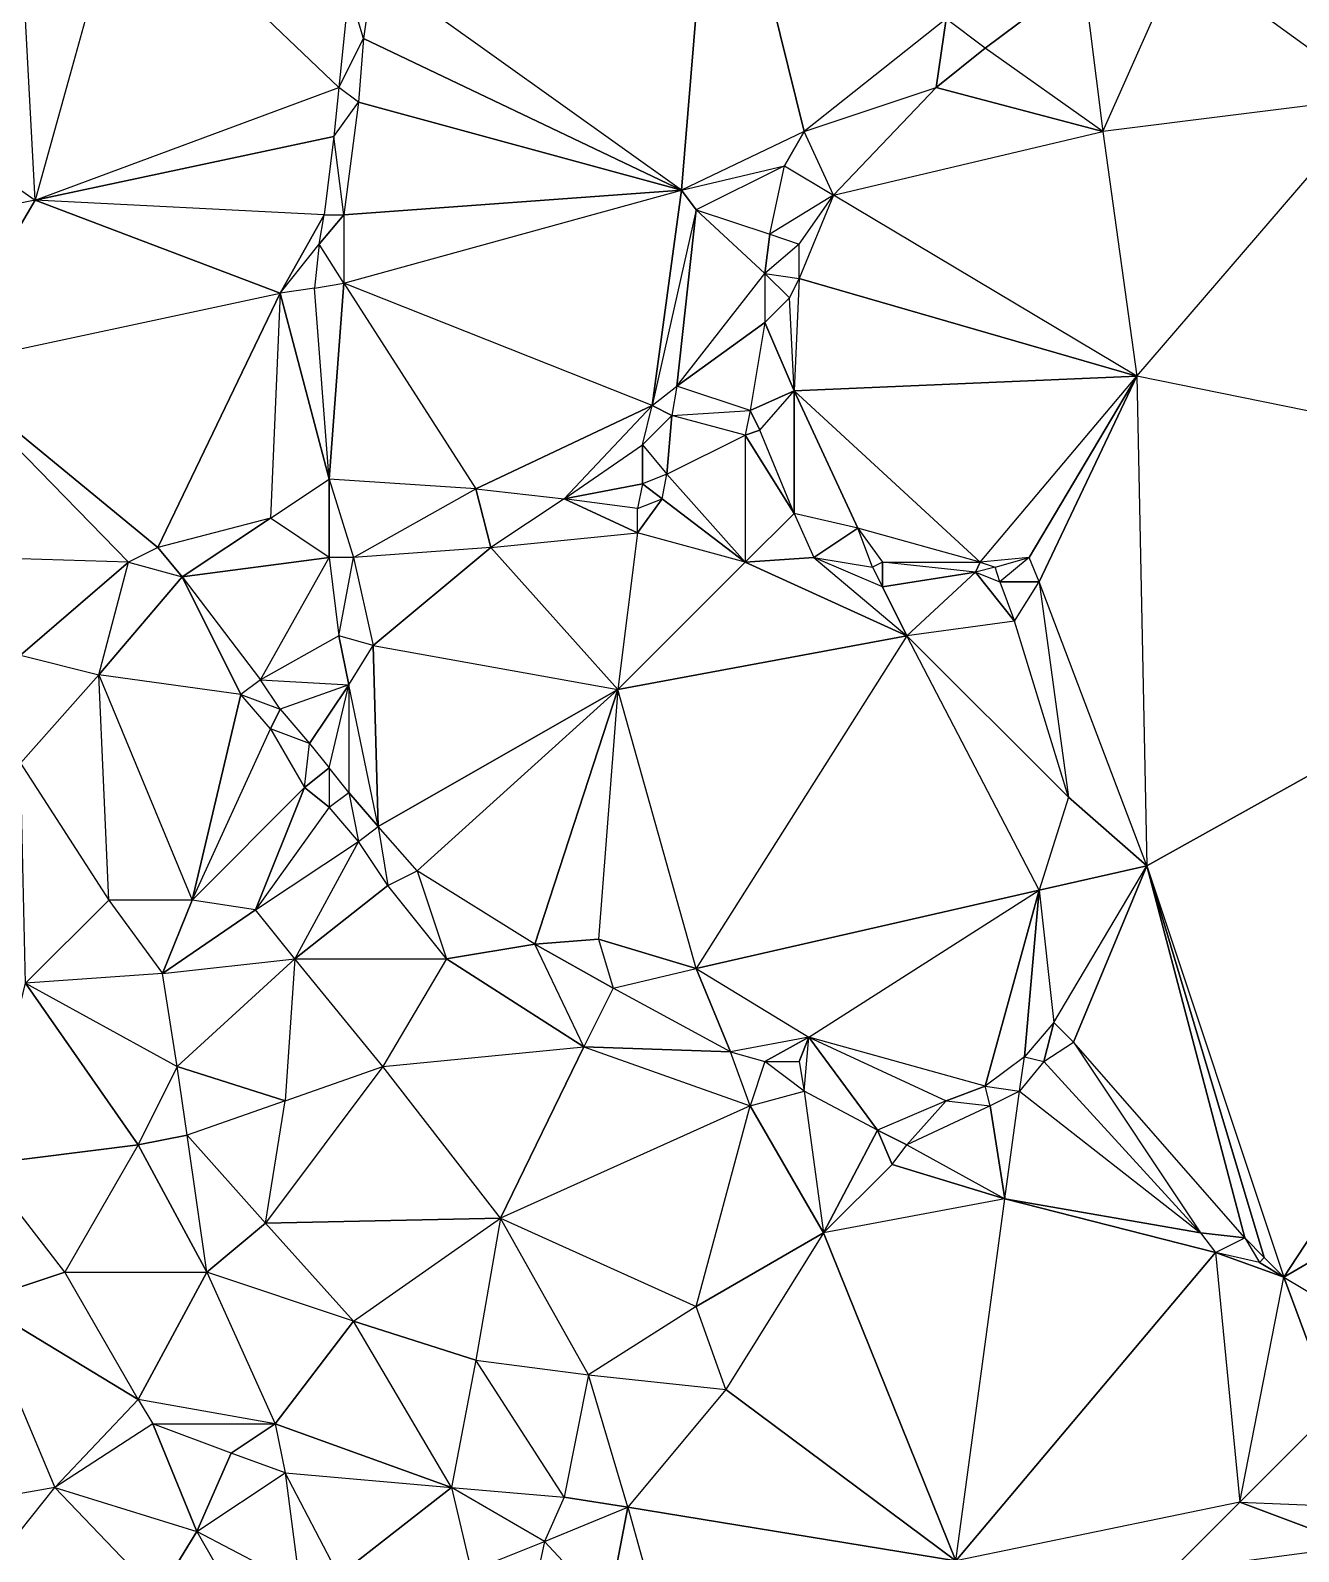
# Model space of a CAD drawing. Header units: millimetres. Extents: x 177476 to 180258, y 742892 to 746240.
# Drawn here: x 178086 to 178862, y 743599 to 744531 of the extents above; entities that cross this region are included whole.
import ezdxf

# ---------------------------------------------------------------- set-up
doc = ezdxf.new("R2010")
doc.units = ezdxf.units.MM
doc.layers.add('face', color=7, linetype='Continuous')

msp = doc.modelspace()

# ---------------------------------------------------------------- linework, layer by layer
at = {"layer": 'face'}
for points in [[(178505.5, 744688.5, 238.8), (178484.5, 744433.5, 240.24), (178295.5, 744568.5, 236.46), (178505.5, 744688.5, 238.8)], [(178505.5, 744688.5, 238.8), (178559.5, 744469.5, 240.21), (178484.5, 744433.5, 240.24), (178505.5, 744688.5, 238.8)], [(178505.5, 744688.5, 238.8), (178646.5, 744538.5, 238.23), (178559.5, 744469.5, 240.21), (178505.5, 744688.5, 238.8)], [(178079.5, 744595.5, 236.55), (178142.5, 744622.5, 231.42), (178088.5, 744427.5, 230.37), (178079.5, 744595.5, 236.55)], [(178274.5, 744496.5, 231.19), (178142.5, 744622.5, 231.42), (178088.5, 744427.5, 230.37), (178274.5, 744496.5, 231.19)], [(178280.5, 744556.5, 231.28), (178274.5, 744496.5, 231.19), (178142.5, 744622.5, 231.42), (178280.5, 744556.5, 231.28)], [(178079.5, 744595.5, 236.55), (178019.5, 744475.5, 233.36), (178088.5, 744427.5, 230.37), (178079.5, 744595.5, 236.55)], [(178790.5, 744577.5, 226.68), (178730.5, 744565.5, 228.86), (178742.5, 744469.5, 225.93), (178790.5, 744577.5, 226.68)], [(178790.5, 744577.5, 226.68), (178910.5, 744490.5, 229.34), (178742.5, 744469.5, 225.93), (178790.5, 744577.5, 226.68)], [(178877.5, 744574.5, 225.93), (178790.5, 744577.5, 226.68), (178910.5, 744490.5, 229.34), (178877.5, 744574.5, 225.93)], [(178295.5, 744568.5, 236.46), (178289.5, 744526.5, 235.75), (178280.5, 744556.5, 231.28), (178295.5, 744568.5, 236.46)], [(178484.5, 744433.5, 240.24), (178295.5, 744568.5, 236.46), (178289.5, 744526.5, 235.75), (178484.5, 744433.5, 240.24)], [(178646.5, 744538.5, 238.23), (178730.5, 744565.5, 228.86), (178670.5, 744520.5, 225.93), (178646.5, 744538.5, 238.23)], [(178730.5, 744565.5, 228.86), (178742.5, 744469.5, 225.93), (178670.5, 744520.5, 225.93), (178730.5, 744565.5, 228.86)], [(178289.5, 744526.5, 235.75), (178280.5, 744556.5, 231.28), (178274.5, 744496.5, 231.19), (178289.5, 744526.5, 235.75)], [(178646.5, 744538.5, 238.23), (178559.5, 744469.5, 240.21), (178640.5, 744496.5, 225.93), (178646.5, 744538.5, 238.23)], [(178646.5, 744538.5, 238.23), (178640.5, 744496.5, 225.93), (178670.5, 744520.5, 225.93), (178646.5, 744538.5, 238.23)], [(178289.5, 744526.5, 235.75), (178286.5, 744487.5, 235.76), (178274.5, 744496.5, 231.19), (178289.5, 744526.5, 235.75)], [(178484.5, 744433.5, 240.24), (178289.5, 744526.5, 235.75), (178286.5, 744487.5, 235.76), (178484.5, 744433.5, 240.24)], [(178742.5, 744469.5, 225.93), (178670.5, 744520.5, 225.93), (178640.5, 744496.5, 225.93), (178742.5, 744469.5, 225.93)], [(178274.5, 744496.5, 231.19), (178271.5, 744466.5, 231.29), (178088.5, 744427.5, 230.37), (178274.5, 744496.5, 231.19)], [(178286.5, 744487.5, 235.76), (178274.5, 744496.5, 231.19), (178271.5, 744466.5, 231.29), (178286.5, 744487.5, 235.76)], [(178559.5, 744469.5, 240.21), (178640.5, 744496.5, 225.93), (178577.5, 744430.5, 225.93), (178559.5, 744469.5, 240.21)], [(178640.5, 744496.5, 225.93), (178577.5, 744430.5, 225.93), (178742.5, 744469.5, 225.93), (178640.5, 744496.5, 225.93)], [(178910.5, 744490.5, 229.34), (178742.5, 744469.5, 225.93), (178763.5, 744319.5, 231.77), (178910.5, 744490.5, 229.34)], [(178910.5, 744490.5, 229.34), (179162.5, 744238.5, 232.11), (178763.5, 744319.5, 231.77), (178910.5, 744490.5, 229.34)], [(178286.5, 744487.5, 235.76), (178277.5, 744418.5, 235.8), (178271.5, 744466.5, 231.29), (178286.5, 744487.5, 235.76)], [(178484.5, 744433.5, 240.24), (178286.5, 744487.5, 235.76), (178277.5, 744418.5, 235.8), (178484.5, 744433.5, 240.24)], [(178019.5, 744475.5, 233.36), (178088.5, 744427.5, 230.37), (178013.5, 744412.5, 229.91), (178019.5, 744475.5, 233.36)], [(178271.5, 744466.5, 231.29), (178265.5, 744418.5, 231.05), (178088.5, 744427.5, 230.37), (178271.5, 744466.5, 231.29)], [(178277.5, 744418.5, 235.8), (178271.5, 744466.5, 231.29), (178265.5, 744418.5, 231.05), (178277.5, 744418.5, 235.8)], [(178559.5, 744469.5, 240.21), (178484.5, 744433.5, 240.24), (178547.5, 744448.5, 240.27), (178559.5, 744469.5, 240.21)], [(178559.5, 744469.5, 240.21), (178547.5, 744448.5, 240.27), (178577.5, 744430.5, 225.93), (178559.5, 744469.5, 240.21)], [(178742.5, 744469.5, 225.93), (178763.5, 744319.5, 231.77), (178577.5, 744430.5, 225.93), (178742.5, 744469.5, 225.93)], [(178484.5, 744433.5, 240.24), (178547.5, 744448.5, 240.27), (178493.5, 744421.5, 235.89), (178484.5, 744433.5, 240.24)], [(178547.5, 744448.5, 240.27), (178493.5, 744421.5, 235.89), (178538.5, 744406.5, 236.79), (178547.5, 744448.5, 240.27)], [(178547.5, 744448.5, 240.27), (178577.5, 744430.5, 225.93), (178538.5, 744406.5, 236.79), (178547.5, 744448.5, 240.27)], [(178088.5, 744427.5, 230.37), (178013.5, 744412.5, 229.91), (178028.5, 744325.5, 225.76), (178088.5, 744427.5, 230.37)], [(178088.5, 744427.5, 230.37), (178028.5, 744325.5, 225.76), (178238.5, 744370.5, 234.25), (178088.5, 744427.5, 230.37)], [(178265.5, 744418.5, 231.05), (178088.5, 744427.5, 230.37), (178238.5, 744370.5, 234.25), (178265.5, 744418.5, 231.05)], [(178484.5, 744433.5, 240.24), (178466.5, 744301.5, 240.37), (178277.5, 744376.5, 235.99), (178484.5, 744433.5, 240.24)], [(178484.5, 744433.5, 240.24), (178277.5, 744418.5, 235.8), (178277.5, 744376.5, 235.99), (178484.5, 744433.5, 240.24)], [(178484.5, 744433.5, 240.24), (178493.5, 744421.5, 235.89), (178466.5, 744301.5, 240.37), (178484.5, 744433.5, 240.24)], [(178577.5, 744430.5, 225.93), (178538.5, 744406.5, 236.79), (178556.5, 744400.5, 226.27), (178577.5, 744430.5, 225.93)], [(178763.5, 744319.5, 231.77), (178577.5, 744430.5, 225.93), (178556.5, 744379.5, 225.93), (178763.5, 744319.5, 231.77)], [(178577.5, 744430.5, 225.93), (178556.5, 744379.5, 225.93), (178556.5, 744400.5, 226.27), (178577.5, 744430.5, 225.93)], [(178262.5, 744400.5, 231.32), (178265.5, 744418.5, 231.05), (178238.5, 744370.5, 234.25), (178262.5, 744400.5, 231.32)], [(178277.5, 744418.5, 235.8), (178277.5, 744376.5, 235.99), (178262.5, 744400.5, 231.32), (178277.5, 744418.5, 235.8)], [(178277.5, 744418.5, 235.8), (178262.5, 744400.5, 231.32), (178265.5, 744418.5, 231.05), (178277.5, 744418.5, 235.8)], [(178493.5, 744421.5, 235.89), (178466.5, 744301.5, 240.37), (178481.5, 744313.5, 235.88), (178493.5, 744421.5, 235.89)], [(178493.5, 744421.5, 235.89), (178481.5, 744313.5, 235.88), (178535.5, 744382.5, 235.6), (178493.5, 744421.5, 235.89)], [(178493.5, 744421.5, 235.89), (178538.5, 744406.5, 236.79), (178535.5, 744382.5, 235.6), (178493.5, 744421.5, 235.89)], [(178538.5, 744406.5, 236.79), (178556.5, 744400.5, 226.27), (178535.5, 744382.5, 235.6), (178538.5, 744406.5, 236.79)], [(178262.5, 744400.5, 231.32), (178259.5, 744373.5, 231.96), (178238.5, 744370.5, 234.25), (178262.5, 744400.5, 231.32)], [(178277.5, 744376.5, 235.99), (178262.5, 744400.5, 231.32), (178259.5, 744373.5, 231.96), (178277.5, 744376.5, 235.99)], [(178556.5, 744379.5, 225.93), (178556.5, 744400.5, 226.27), (178535.5, 744382.5, 235.6), (178556.5, 744379.5, 225.93)], [(178481.5, 744313.5, 235.88), (178535.5, 744382.5, 235.6), (178535.5, 744352.5, 235.09), (178481.5, 744313.5, 235.88)], [(178556.5, 744379.5, 225.93), (178550.5, 744367.5, 225.93), (178535.5, 744382.5, 235.6), (178556.5, 744379.5, 225.93)], [(178550.5, 744367.5, 225.93), (178535.5, 744382.5, 235.6), (178535.5, 744352.5, 235.09), (178550.5, 744367.5, 225.93)], [(178556.5, 744379.5, 225.93), (178553.5, 744310.5, 226.97), (178550.5, 744367.5, 225.93), (178556.5, 744379.5, 225.93)], [(178763.5, 744319.5, 231.77), (178556.5, 744379.5, 225.93), (178553.5, 744310.5, 226.97), (178763.5, 744319.5, 231.77)], [(178028.5, 744325.5, 225.76), (178238.5, 744370.5, 234.25), (178163.5, 744214.5, 229.51), (178028.5, 744325.5, 225.76)], [(178238.5, 744370.5, 234.25), (178232.5, 744232.5, 228.47), (178163.5, 744214.5, 229.51), (178238.5, 744370.5, 234.25)], [(178268.5, 744256.5, 235.74), (178238.5, 744370.5, 234.25), (178232.5, 744232.5, 228.47), (178268.5, 744256.5, 235.74)], [(178268.5, 744256.5, 235.74), (178259.5, 744373.5, 231.96), (178238.5, 744370.5, 234.25), (178268.5, 744256.5, 235.74)], [(178277.5, 744376.5, 235.99), (178268.5, 744256.5, 235.74), (178259.5, 744373.5, 231.96), (178277.5, 744376.5, 235.99)], [(178277.5, 744376.5, 235.99), (178358.5, 744250.5, 237.89), (178268.5, 744256.5, 235.74), (178277.5, 744376.5, 235.99)], [(178466.5, 744301.5, 240.37), (178277.5, 744376.5, 235.99), (178358.5, 744250.5, 237.89), (178466.5, 744301.5, 240.37)], [(178553.5, 744310.5, 226.97), (178550.5, 744367.5, 225.93), (178535.5, 744352.5, 235.09), (178553.5, 744310.5, 226.97)], [(178481.5, 744313.5, 235.88), (178535.5, 744352.5, 235.09), (178526.5, 744298.5, 235.35), (178481.5, 744313.5, 235.88)], [(178553.5, 744310.5, 226.97), (178535.5, 744352.5, 235.09), (178526.5, 744298.5, 235.35), (178553.5, 744310.5, 226.97)], [(178028.5, 744325.5, 225.76), (178163.5, 744214.5, 229.51), (178145.5, 744205.5, 225.7), (178028.5, 744325.5, 225.76)], [(178028.5, 744325.5, 225.76), (178145.5, 744205.5, 225.7), (178052.5, 744208.5, 225.7), (178028.5, 744325.5, 225.76)], [(178466.5, 744301.5, 240.37), (178481.5, 744313.5, 235.88), (178478.5, 744295.5, 235.86), (178466.5, 744301.5, 240.37)], [(178481.5, 744313.5, 235.88), (178478.5, 744295.5, 235.86), (178526.5, 744298.5, 235.35), (178481.5, 744313.5, 235.88)], [(178763.5, 744319.5, 231.77), (178553.5, 744310.5, 226.97), (178667.5, 744205.5, 226.21), (178763.5, 744319.5, 231.77)], [(178763.5, 744319.5, 231.77), (178697.5, 744208.5, 228.58), (178667.5, 744205.5, 226.21), (178763.5, 744319.5, 231.77)], [(178763.5, 744319.5, 231.77), (178703.5, 744193.5, 232.13), (178697.5, 744208.5, 228.58), (178763.5, 744319.5, 231.77)], [(178763.5, 744319.5, 231.77), (178769.5, 744019.5, 231.99), (178703.5, 744193.5, 232.13), (178763.5, 744319.5, 231.77)], [(179162.5, 744238.5, 232.11), (178763.5, 744319.5, 231.77), (178769.5, 744019.5, 231.99), (179162.5, 744238.5, 232.11)], [(178553.5, 744310.5, 226.97), (178526.5, 744298.5, 235.35), (178532.5, 744286.5, 230.07), (178553.5, 744310.5, 226.97)], [(178553.5, 744310.5, 226.97), (178553.5, 744235.5, 228.48), (178532.5, 744286.5, 230.07), (178553.5, 744310.5, 226.97)], [(178553.5, 744310.5, 226.97), (178667.5, 744205.5, 226.21), (178592.5, 744226.5, 225.99), (178553.5, 744310.5, 226.97)], [(178553.5, 744310.5, 226.97), (178592.5, 744226.5, 225.99), (178553.5, 744235.5, 228.48), (178553.5, 744310.5, 226.97)], [(178466.5, 744301.5, 240.37), (178358.5, 744250.5, 237.89), (178412.5, 744244.5, 239.57), (178466.5, 744301.5, 240.37)], [(178466.5, 744301.5, 240.37), (178412.5, 744244.5, 239.57), (178460.5, 744277.5, 240.75), (178466.5, 744301.5, 240.37)], [(178466.5, 744301.5, 240.37), (178478.5, 744295.5, 235.86), (178460.5, 744277.5, 240.75), (178466.5, 744301.5, 240.37)], [(178478.5, 744295.5, 235.86), (178460.5, 744277.5, 240.75), (178475.5, 744259.5, 235.85), (178478.5, 744295.5, 235.86)], [(178478.5, 744295.5, 235.86), (178475.5, 744259.5, 235.85), (178523.5, 744283.5, 235.49), (178478.5, 744295.5, 235.86)], [(178478.5, 744295.5, 235.86), (178526.5, 744298.5, 235.35), (178523.5, 744283.5, 235.49), (178478.5, 744295.5, 235.86)], [(178526.5, 744298.5, 235.35), (178523.5, 744283.5, 235.49), (178532.5, 744286.5, 230.07), (178526.5, 744298.5, 235.35)], [(178553.5, 744235.5, 228.48), (178532.5, 744286.5, 230.07), (178523.5, 744283.5, 235.49), (178553.5, 744235.5, 228.48)], [(178412.5, 744244.5, 239.57), (178460.5, 744277.5, 240.75), (178460.5, 744253.5, 240.43), (178412.5, 744244.5, 239.57)], [(178460.5, 744277.5, 240.75), (178475.5, 744259.5, 235.85), (178460.5, 744253.5, 240.43), (178460.5, 744277.5, 240.75)], [(178475.5, 744259.5, 235.85), (178523.5, 744283.5, 235.49), (178523.5, 744205.5, 234.77), (178475.5, 744259.5, 235.85)], [(178553.5, 744235.5, 228.48), (178523.5, 744283.5, 235.49), (178523.5, 744205.5, 234.77), (178553.5, 744235.5, 228.48)], [(178268.5, 744256.5, 235.74), (178268.5, 744208.5, 229.52), (178232.5, 744232.5, 228.47), (178268.5, 744256.5, 235.74)], [(178358.5, 744250.5, 237.89), (178268.5, 744256.5, 235.74), (178283.5, 744208.5, 233.43), (178358.5, 744250.5, 237.89)], [(178268.5, 744256.5, 235.74), (178283.5, 744208.5, 233.43), (178268.5, 744208.5, 229.52), (178268.5, 744256.5, 235.74)], [(178475.5, 744259.5, 235.85), (178460.5, 744253.5, 240.43), (178472.5, 744244.5, 235.86), (178475.5, 744259.5, 235.85)], [(178475.5, 744259.5, 235.85), (178523.5, 744205.5, 234.77), (178472.5, 744244.5, 235.86), (178475.5, 744259.5, 235.85)], [(178358.5, 744250.5, 237.89), (178367.5, 744214.5, 231.83), (178283.5, 744208.5, 233.43), (178358.5, 744250.5, 237.89)], [(178358.5, 744250.5, 237.89), (178412.5, 744244.5, 239.57), (178367.5, 744214.5, 231.83), (178358.5, 744250.5, 237.89)], [(178412.5, 744244.5, 239.57), (178460.5, 744253.5, 240.43), (178457.5, 744238.5, 240.43), (178412.5, 744244.5, 239.57)], [(178460.5, 744253.5, 240.43), (178457.5, 744238.5, 240.43), (178472.5, 744244.5, 235.86), (178460.5, 744253.5, 240.43)], [(178412.5, 744244.5, 239.57), (178367.5, 744214.5, 231.83), (178457.5, 744223.5, 235.64), (178412.5, 744244.5, 239.57)], [(178412.5, 744244.5, 239.57), (178457.5, 744223.5, 235.64), (178457.5, 744238.5, 240.43), (178412.5, 744244.5, 239.57)], [(178457.5, 744223.5, 235.64), (178457.5, 744238.5, 240.43), (178472.5, 744244.5, 235.86), (178457.5, 744223.5, 235.64)], [(178523.5, 744205.5, 234.77), (178457.5, 744223.5, 235.64), (178472.5, 744244.5, 235.86), (178523.5, 744205.5, 234.77)], [(179162.5, 744238.5, 232.11), (178769.5, 744019.5, 231.99), (178853.5, 743767.5, 232.09), (179162.5, 744238.5, 232.11)], [(179348.5, 744055.5, 231.78), (179162.5, 744238.5, 232.11), (178853.5, 743767.5, 232.09), (179348.5, 744055.5, 231.78)], [(178232.5, 744232.5, 228.47), (178163.5, 744214.5, 229.51), (178178.5, 744196.5, 229.5), (178232.5, 744232.5, 228.47)], [(178268.5, 744208.5, 229.52), (178232.5, 744232.5, 228.47), (178178.5, 744196.5, 229.5), (178268.5, 744208.5, 229.52)], [(178553.5, 744235.5, 228.48), (178565.5, 744208.5, 233.52), (178523.5, 744205.5, 234.77), (178553.5, 744235.5, 228.48)], [(178592.5, 744226.5, 225.99), (178553.5, 744235.5, 228.48), (178565.5, 744208.5, 233.52), (178592.5, 744226.5, 225.99)], [(178367.5, 744214.5, 231.83), (178457.5, 744223.5, 235.64), (178445.5, 744127.5, 230.14), (178367.5, 744214.5, 231.83)], [(178445.5, 744127.5, 230.14), (178523.5, 744205.5, 234.77), (178457.5, 744223.5, 235.64), (178445.5, 744127.5, 230.14)], [(178592.5, 744226.5, 225.99), (178565.5, 744208.5, 233.52), (178601.5, 744202.5, 233.13), (178592.5, 744226.5, 225.99)], [(178667.5, 744205.5, 226.21), (178592.5, 744226.5, 225.99), (178607.5, 744205.5, 225.99), (178667.5, 744205.5, 226.21)], [(178592.5, 744226.5, 225.99), (178607.5, 744205.5, 225.99), (178601.5, 744202.5, 233.13), (178592.5, 744226.5, 225.99)], [(178163.5, 744214.5, 229.51), (178145.5, 744205.5, 225.7), (178178.5, 744196.5, 229.5), (178163.5, 744214.5, 229.51)], [(178367.5, 744214.5, 231.83), (178283.5, 744208.5, 233.43), (178295.5, 744154.5, 231.67), (178367.5, 744214.5, 231.83)], [(178367.5, 744214.5, 231.83), (178295.5, 744154.5, 231.67), (178445.5, 744127.5, 230.14), (178367.5, 744214.5, 231.83)], [(178145.5, 744205.5, 225.7), (178052.5, 744208.5, 225.7), (178079.5, 744148.5, 225.7), (178145.5, 744205.5, 225.7)], [(178145.5, 744205.5, 225.7), (178079.5, 744148.5, 225.7), (178127.5, 744136.5, 225.7), (178145.5, 744205.5, 225.7)], [(178145.5, 744205.5, 225.7), (178178.5, 744196.5, 229.5), (178127.5, 744136.5, 225.7), (178145.5, 744205.5, 225.7)], [(178268.5, 744208.5, 229.52), (178178.5, 744196.5, 229.5), (178226.5, 744133.5, 229.73), (178268.5, 744208.5, 229.52)], [(178268.5, 744208.5, 229.52), (178274.5, 744160.5, 227.53), (178226.5, 744133.5, 229.73), (178268.5, 744208.5, 229.52)], [(178283.5, 744208.5, 233.43), (178268.5, 744208.5, 229.52), (178274.5, 744160.5, 227.53), (178283.5, 744208.5, 233.43)], [(178283.5, 744208.5, 233.43), (178295.5, 744154.5, 231.67), (178274.5, 744160.5, 227.53), (178283.5, 744208.5, 233.43)], [(178622.5, 744160.5, 225.93), (178445.5, 744127.5, 230.14), (178523.5, 744205.5, 234.77), (178622.5, 744160.5, 225.93)], [(178622.5, 744160.5, 225.93), (178523.5, 744205.5, 234.77), (178565.5, 744208.5, 233.52), (178622.5, 744160.5, 225.93)], [(178622.5, 744160.5, 225.93), (178607.5, 744190.5, 227.88), (178565.5, 744208.5, 233.52), (178622.5, 744160.5, 225.93)], [(178607.5, 744190.5, 227.88), (178565.5, 744208.5, 233.52), (178601.5, 744202.5, 233.13), (178607.5, 744190.5, 227.88)], [(178607.5, 744205.5, 225.99), (178601.5, 744202.5, 233.13), (178607.5, 744190.5, 227.88), (178607.5, 744205.5, 225.99)], [(178667.5, 744205.5, 226.21), (178664.5, 744199.5, 225.93), (178607.5, 744205.5, 225.99), (178667.5, 744205.5, 226.21)], [(178664.5, 744199.5, 225.93), (178607.5, 744205.5, 225.99), (178607.5, 744190.5, 227.88), (178664.5, 744199.5, 225.93)], [(178667.5, 744205.5, 226.21), (178676.5, 744202.5, 230.68), (178664.5, 744199.5, 225.93), (178667.5, 744205.5, 226.21)], [(178679.5, 744193.5, 232.47), (178676.5, 744202.5, 230.68), (178664.5, 744199.5, 225.93), (178679.5, 744193.5, 232.47)], [(178697.5, 744208.5, 228.58), (178667.5, 744205.5, 226.21), (178676.5, 744202.5, 230.68), (178697.5, 744208.5, 228.58)], [(178697.5, 744208.5, 228.58), (178679.5, 744193.5, 232.47), (178676.5, 744202.5, 230.68), (178697.5, 744208.5, 228.58)], [(178703.5, 744193.5, 232.13), (178697.5, 744208.5, 228.58), (178679.5, 744193.5, 232.47), (178703.5, 744193.5, 232.13)], [(178178.5, 744196.5, 229.5), (178214.5, 744124.5, 225.7), (178127.5, 744136.5, 225.7), (178178.5, 744196.5, 229.5)], [(178178.5, 744196.5, 229.5), (178226.5, 744133.5, 229.73), (178214.5, 744124.5, 225.7), (178178.5, 744196.5, 229.5)], [(178622.5, 744160.5, 225.93), (178664.5, 744199.5, 225.93), (178607.5, 744190.5, 227.88), (178622.5, 744160.5, 225.93)], [(178688.5, 744169.5, 226.03), (178622.5, 744160.5, 225.93), (178664.5, 744199.5, 225.93), (178688.5, 744169.5, 226.03)], [(178679.5, 744193.5, 232.47), (178688.5, 744169.5, 226.03), (178664.5, 744199.5, 225.93), (178679.5, 744193.5, 232.47)], [(178703.5, 744193.5, 232.13), (178679.5, 744193.5, 232.47), (178688.5, 744169.5, 226.03), (178703.5, 744193.5, 232.13)], [(178703.5, 744193.5, 232.13), (178721.5, 744061.5, 225.94), (178688.5, 744169.5, 226.03), (178703.5, 744193.5, 232.13)], [(178769.5, 744019.5, 231.99), (178703.5, 744193.5, 232.13), (178721.5, 744061.5, 225.94), (178769.5, 744019.5, 231.99)], [(178721.5, 744061.5, 225.94), (178688.5, 744169.5, 226.03), (178622.5, 744160.5, 225.93), (178721.5, 744061.5, 225.94)], [(178274.5, 744160.5, 227.53), (178226.5, 744133.5, 229.73), (178280.5, 744130.5, 227.63), (178274.5, 744160.5, 227.53)], [(178295.5, 744154.5, 231.67), (178274.5, 744160.5, 227.53), (178280.5, 744130.5, 227.63), (178295.5, 744154.5, 231.67)], [(178295.5, 744154.5, 231.67), (178298.5, 744043.5, 230.31), (178280.5, 744130.5, 227.63), (178295.5, 744154.5, 231.67)], [(178295.5, 744154.5, 231.67), (178445.5, 744127.5, 230.14), (178298.5, 744043.5, 230.31), (178295.5, 744154.5, 231.67)], [(178622.5, 744160.5, 225.93), (178493.5, 743956.5, 230.55), (178445.5, 744127.5, 230.14), (178622.5, 744160.5, 225.93)], [(178703.5, 744004.5, 225.93), (178622.5, 744160.5, 225.93), (178493.5, 743956.5, 230.55), (178703.5, 744004.5, 225.93)], [(178721.5, 744061.5, 225.94), (178703.5, 744004.5, 225.93), (178622.5, 744160.5, 225.93), (178721.5, 744061.5, 225.94)], [(178079.5, 744148.5, 225.7), (178127.5, 744136.5, 225.7), (178079.5, 744082.5, 230.95), (178079.5, 744148.5, 225.7)], [(178127.5, 744136.5, 225.7), (178079.5, 744082.5, 230.95), (178133.5, 743998.5, 228.05), (178127.5, 744136.5, 225.7)], [(178214.5, 744124.5, 225.7), (178127.5, 744136.5, 225.7), (178184.5, 743998.5, 229.76), (178214.5, 744124.5, 225.7)], [(178127.5, 744136.5, 225.7), (178184.5, 743998.5, 229.76), (178133.5, 743998.5, 228.05), (178127.5, 744136.5, 225.7)], [(178226.5, 744133.5, 229.73), (178214.5, 744124.5, 225.7), (178238.5, 744115.5, 229.71), (178226.5, 744133.5, 229.73)], [(178226.5, 744133.5, 229.73), (178280.5, 744130.5, 227.63), (178238.5, 744115.5, 229.71), (178226.5, 744133.5, 229.73)], [(178280.5, 744130.5, 227.63), (178238.5, 744115.5, 229.71), (178256.5, 744094.5, 229.94), (178280.5, 744130.5, 227.63)], [(178280.5, 744130.5, 227.63), (178256.5, 744094.5, 229.94), (178268.5, 744079.5, 230.03), (178280.5, 744130.5, 227.63)], [(178280.5, 744130.5, 227.63), (178280.5, 744064.5, 230.12), (178268.5, 744079.5, 230.03), (178280.5, 744130.5, 227.63)], [(178298.5, 744043.5, 230.31), (178280.5, 744130.5, 227.63), (178280.5, 744064.5, 230.12), (178298.5, 744043.5, 230.31)], [(178445.5, 744127.5, 230.14), (178322.5, 744016.5, 230.49), (178298.5, 744043.5, 230.31), (178445.5, 744127.5, 230.14)], [(178445.5, 744127.5, 230.14), (178394.5, 743971.5, 231.19), (178322.5, 744016.5, 230.49), (178445.5, 744127.5, 230.14)], [(178445.5, 744127.5, 230.14), (178433.5, 743974.5, 228.55), (178394.5, 743971.5, 231.19), (178445.5, 744127.5, 230.14)], [(178493.5, 743956.5, 230.55), (178445.5, 744127.5, 230.14), (178433.5, 743974.5, 228.55), (178493.5, 743956.5, 230.55)], [(178214.5, 744124.5, 225.7), (178184.5, 743998.5, 229.76), (178232.5, 744103.5, 225.71), (178214.5, 744124.5, 225.7)], [(178214.5, 744124.5, 225.7), (178238.5, 744115.5, 229.71), (178232.5, 744103.5, 225.71), (178214.5, 744124.5, 225.7)], [(178238.5, 744115.5, 229.71), (178256.5, 744094.5, 229.94), (178232.5, 744103.5, 225.71), (178238.5, 744115.5, 229.71)], [(178184.5, 743998.5, 229.76), (178232.5, 744103.5, 225.71), (178253.5, 744067.5, 225.7), (178184.5, 743998.5, 229.76)], [(178256.5, 744094.5, 229.94), (178232.5, 744103.5, 225.71), (178253.5, 744067.5, 225.7), (178256.5, 744094.5, 229.94)], [(178256.5, 744094.5, 229.94), (178268.5, 744079.5, 230.03), (178253.5, 744067.5, 225.7), (178256.5, 744094.5, 229.94)], [(178079.5, 744082.5, 230.95), (178133.5, 743998.5, 228.05), (178082.5, 743947.5, 230.12), (178079.5, 744082.5, 230.95)], [(178268.5, 744079.5, 230.03), (178268.5, 744055.5, 225.7), (178253.5, 744067.5, 225.7), (178268.5, 744079.5, 230.03)], [(178280.5, 744064.5, 230.12), (178268.5, 744079.5, 230.03), (178268.5, 744055.5, 225.7), (178280.5, 744064.5, 230.12)], [(178184.5, 743998.5, 229.76), (178253.5, 744067.5, 225.7), (178223.5, 743992.5, 225.72), (178184.5, 743998.5, 229.76)], [(178268.5, 744055.5, 225.7), (178223.5, 743992.5, 225.72), (178253.5, 744067.5, 225.7), (178268.5, 744055.5, 225.7)], [(178280.5, 744064.5, 230.12), (178286.5, 744034.5, 225.7), (178268.5, 744055.5, 225.7), (178280.5, 744064.5, 230.12)], [(178298.5, 744043.5, 230.31), (178280.5, 744064.5, 230.12), (178286.5, 744034.5, 225.7), (178298.5, 744043.5, 230.31)], [(178769.5, 744019.5, 231.99), (178721.5, 744061.5, 225.94), (178703.5, 744004.5, 225.93), (178769.5, 744019.5, 231.99)], [(178286.5, 744034.5, 225.7), (178268.5, 744055.5, 225.7), (178223.5, 743992.5, 225.72), (178286.5, 744034.5, 225.7)], [(179348.5, 744055.5, 231.78), (178853.5, 743767.5, 232.09), (179129.5, 743602.5, 234.11), (179348.5, 744055.5, 231.78)], [(178298.5, 744043.5, 230.31), (178304.5, 744007.5, 225.7), (178286.5, 744034.5, 225.7), (178298.5, 744043.5, 230.31)], [(178322.5, 744016.5, 230.49), (178298.5, 744043.5, 230.31), (178304.5, 744007.5, 225.7), (178322.5, 744016.5, 230.49)], [(178286.5, 744034.5, 225.7), (178247.5, 743962.5, 225.7), (178223.5, 743992.5, 225.72), (178286.5, 744034.5, 225.7)], [(178304.5, 744007.5, 225.7), (178286.5, 744034.5, 225.7), (178247.5, 743962.5, 225.7), (178304.5, 744007.5, 225.7)], [(178322.5, 744016.5, 230.49), (178340.5, 743962.5, 225.7), (178304.5, 744007.5, 225.7), (178322.5, 744016.5, 230.49)], [(178394.5, 743971.5, 231.19), (178322.5, 744016.5, 230.49), (178340.5, 743962.5, 225.7), (178394.5, 743971.5, 231.19)], [(178769.5, 744019.5, 231.99), (178703.5, 744004.5, 225.93), (178712.5, 743923.5, 225.93), (178769.5, 744019.5, 231.99)], [(178769.5, 744019.5, 231.99), (178724.5, 743911.5, 231.21), (178712.5, 743923.5, 225.93), (178769.5, 744019.5, 231.99)], [(178769.5, 744019.5, 231.99), (178829.5, 743791.5, 231.92), (178724.5, 743911.5, 231.21), (178769.5, 744019.5, 231.99)], [(178769.5, 744019.5, 231.99), (178853.5, 743767.5, 232.09), (178841.5, 743779.5, 235.03), (178769.5, 744019.5, 231.99)], [(178769.5, 744019.5, 231.99), (178841.5, 743779.5, 235.03), (178829.5, 743791.5, 231.92), (178769.5, 744019.5, 231.99)], [(178340.5, 743962.5, 225.7), (178304.5, 744007.5, 225.7), (178247.5, 743962.5, 225.7), (178340.5, 743962.5, 225.7)], [(178133.5, 743998.5, 228.05), (178166.5, 743953.5, 231.96), (178082.5, 743947.5, 230.12), (178133.5, 743998.5, 228.05)], [(178184.5, 743998.5, 229.76), (178133.5, 743998.5, 228.05), (178166.5, 743953.5, 231.96), (178184.5, 743998.5, 229.76)], [(178184.5, 743998.5, 229.76), (178166.5, 743953.5, 231.96), (178223.5, 743992.5, 225.72), (178184.5, 743998.5, 229.76)], [(178703.5, 744004.5, 225.93), (178493.5, 743956.5, 230.55), (178562.5, 743914.5, 225.93), (178703.5, 744004.5, 225.93)], [(178703.5, 744004.5, 225.93), (178670.5, 743884.5, 225.99), (178562.5, 743914.5, 225.93), (178703.5, 744004.5, 225.93)], [(178703.5, 744004.5, 225.93), (178694.5, 743902.5, 225.93), (178670.5, 743884.5, 225.99), (178703.5, 744004.5, 225.93)], [(178703.5, 744004.5, 225.93), (178712.5, 743923.5, 225.93), (178694.5, 743902.5, 225.93), (178703.5, 744004.5, 225.93)], [(178247.5, 743962.5, 225.7), (178223.5, 743992.5, 225.72), (178166.5, 743953.5, 231.96), (178247.5, 743962.5, 225.7)], [(178424.5, 743908.5, 225.7), (178394.5, 743971.5, 231.19), (178340.5, 743962.5, 225.7), (178424.5, 743908.5, 225.7)], [(178433.5, 743974.5, 228.55), (178442.5, 743944.5, 231.68), (178394.5, 743971.5, 231.19), (178433.5, 743974.5, 228.55)], [(178442.5, 743944.5, 231.68), (178424.5, 743908.5, 225.7), (178394.5, 743971.5, 231.19), (178442.5, 743944.5, 231.68)], [(178493.5, 743956.5, 230.55), (178433.5, 743974.5, 228.55), (178442.5, 743944.5, 231.68), (178493.5, 743956.5, 230.55)], [(178247.5, 743962.5, 225.7), (178175.5, 743896.5, 234.59), (178166.5, 743953.5, 231.96), (178247.5, 743962.5, 225.7)], [(178247.5, 743962.5, 225.7), (178241.5, 743875.5, 232.22), (178175.5, 743896.5, 234.59), (178247.5, 743962.5, 225.7)], [(178301.5, 743896.5, 225.7), (178247.5, 743962.5, 225.7), (178241.5, 743875.5, 232.22), (178301.5, 743896.5, 225.7)], [(178340.5, 743962.5, 225.7), (178301.5, 743896.5, 225.7), (178247.5, 743962.5, 225.7), (178340.5, 743962.5, 225.7)], [(178424.5, 743908.5, 225.7), (178340.5, 743962.5, 225.7), (178301.5, 743896.5, 225.7), (178424.5, 743908.5, 225.7)], [(178166.5, 743953.5, 231.96), (178082.5, 743947.5, 230.12), (178175.5, 743896.5, 234.59), (178166.5, 743953.5, 231.96)], [(178493.5, 743956.5, 230.55), (178514.5, 743905.5, 232.03), (178442.5, 743944.5, 231.68), (178493.5, 743956.5, 230.55)], [(178493.5, 743956.5, 230.55), (178562.5, 743914.5, 225.93), (178514.5, 743905.5, 232.03), (178493.5, 743956.5, 230.55)], [(178082.5, 743947.5, 230.12), (178151.5, 743848.5, 236.39), (178055.5, 743836.5, 234.65), (178082.5, 743947.5, 230.12)], [(178082.5, 743947.5, 230.12), (178175.5, 743896.5, 234.59), (178151.5, 743848.5, 236.39), (178082.5, 743947.5, 230.12)], [(178514.5, 743905.5, 232.03), (178442.5, 743944.5, 231.68), (178424.5, 743908.5, 225.7), (178514.5, 743905.5, 232.03)], [(178712.5, 743923.5, 225.93), (178694.5, 743902.5, 225.93), (178706.5, 743899.5, 230.77), (178712.5, 743923.5, 225.93)], [(178724.5, 743911.5, 231.21), (178712.5, 743923.5, 225.93), (178706.5, 743899.5, 230.77), (178724.5, 743911.5, 231.21)], [(178562.5, 743914.5, 225.93), (178514.5, 743905.5, 232.03), (178535.5, 743899.5, 230.95), (178562.5, 743914.5, 225.93)], [(178562.5, 743914.5, 225.93), (178535.5, 743899.5, 230.95), (178556.5, 743899.5, 229.77), (178562.5, 743914.5, 225.93)], [(178562.5, 743914.5, 225.93), (178556.5, 743899.5, 229.77), (178559.5, 743881.5, 225.41), (178562.5, 743914.5, 225.93)], [(178562.5, 743914.5, 225.93), (178604.5, 743857.5, 225.82), (178559.5, 743881.5, 225.41), (178562.5, 743914.5, 225.93)], [(178670.5, 743884.5, 225.99), (178562.5, 743914.5, 225.93), (178646.5, 743875.5, 225.93), (178670.5, 743884.5, 225.99)], [(178562.5, 743914.5, 225.93), (178646.5, 743875.5, 225.93), (178604.5, 743857.5, 225.82), (178562.5, 743914.5, 225.93)], [(178424.5, 743908.5, 225.7), (178373.5, 743803.5, 225.91), (178301.5, 743896.5, 225.7), (178424.5, 743908.5, 225.7)], [(178424.5, 743908.5, 225.7), (178526.5, 743872.5, 225.7), (178373.5, 743803.5, 225.91), (178424.5, 743908.5, 225.7)], [(178514.5, 743905.5, 232.03), (178424.5, 743908.5, 225.7), (178526.5, 743872.5, 225.7), (178514.5, 743905.5, 232.03)], [(178514.5, 743905.5, 232.03), (178535.5, 743899.5, 230.95), (178526.5, 743872.5, 225.7), (178514.5, 743905.5, 232.03)], [(178694.5, 743902.5, 225.93), (178670.5, 743884.5, 225.99), (178691.5, 743881.5, 231.15), (178694.5, 743902.5, 225.93)], [(178694.5, 743902.5, 225.93), (178706.5, 743899.5, 230.77), (178691.5, 743881.5, 231.15), (178694.5, 743902.5, 225.93)], [(178724.5, 743911.5, 231.21), (178802.5, 743794.5, 231.69), (178706.5, 743899.5, 230.77), (178724.5, 743911.5, 231.21)], [(178829.5, 743791.5, 231.92), (178724.5, 743911.5, 231.21), (178802.5, 743794.5, 231.69), (178829.5, 743791.5, 231.92)], [(178181.5, 743854.5, 231.99), (178175.5, 743896.5, 234.59), (178151.5, 743848.5, 236.39), (178181.5, 743854.5, 231.99)], [(178241.5, 743875.5, 232.22), (178181.5, 743854.5, 231.99), (178175.5, 743896.5, 234.59), (178241.5, 743875.5, 232.22)], [(178373.5, 743803.5, 225.91), (178301.5, 743896.5, 225.7), (178229.5, 743800.5, 236.12), (178373.5, 743803.5, 225.91)], [(178301.5, 743896.5, 225.7), (178229.5, 743800.5, 236.12), (178241.5, 743875.5, 232.22), (178301.5, 743896.5, 225.7)], [(178535.5, 743899.5, 230.95), (178526.5, 743872.5, 225.7), (178559.5, 743881.5, 225.41), (178535.5, 743899.5, 230.95)], [(178535.5, 743899.5, 230.95), (178556.5, 743899.5, 229.77), (178559.5, 743881.5, 225.41), (178535.5, 743899.5, 230.95)], [(178802.5, 743794.5, 231.69), (178706.5, 743899.5, 230.77), (178691.5, 743881.5, 231.15), (178802.5, 743794.5, 231.69)], [(178670.5, 743884.5, 225.99), (178646.5, 743875.5, 225.93), (178673.5, 743872.5, 230.55), (178670.5, 743884.5, 225.99)], [(178670.5, 743884.5, 225.99), (178691.5, 743881.5, 231.15), (178673.5, 743872.5, 230.55), (178670.5, 743884.5, 225.99)], [(178229.5, 743800.5, 236.12), (178241.5, 743875.5, 232.22), (178181.5, 743854.5, 231.99), (178229.5, 743800.5, 236.12)], [(178526.5, 743872.5, 225.7), (178559.5, 743881.5, 225.41), (178571.5, 743794.5, 230.93), (178526.5, 743872.5, 225.7)], [(178571.5, 743794.5, 230.93), (178604.5, 743857.5, 225.82), (178559.5, 743881.5, 225.41), (178571.5, 743794.5, 230.93)], [(178646.5, 743875.5, 225.93), (178604.5, 743857.5, 225.82), (178622.5, 743848.5, 232.12), (178646.5, 743875.5, 225.93)], [(178646.5, 743875.5, 225.93), (178673.5, 743872.5, 230.55), (178622.5, 743848.5, 232.12), (178646.5, 743875.5, 225.93)], [(178682.5, 743815.5, 232.39), (178691.5, 743881.5, 231.15), (178673.5, 743872.5, 230.55), (178682.5, 743815.5, 232.39)], [(178802.5, 743794.5, 231.69), (178682.5, 743815.5, 232.39), (178691.5, 743881.5, 231.15), (178802.5, 743794.5, 231.69)], [(178493.5, 743749.5, 225.94), (178526.5, 743872.5, 225.7), (178373.5, 743803.5, 225.91), (178493.5, 743749.5, 225.94)], [(178571.5, 743794.5, 230.93), (178493.5, 743749.5, 225.94), (178526.5, 743872.5, 225.7), (178571.5, 743794.5, 230.93)], [(178682.5, 743815.5, 232.39), (178673.5, 743872.5, 230.55), (178622.5, 743848.5, 232.12), (178682.5, 743815.5, 232.39)], [(178571.5, 743794.5, 230.93), (178613.5, 743836.5, 228.87), (178604.5, 743857.5, 225.82), (178571.5, 743794.5, 230.93)], [(178613.5, 743836.5, 228.87), (178622.5, 743848.5, 232.12), (178604.5, 743857.5, 225.82), (178613.5, 743836.5, 228.87)], [(178151.5, 743848.5, 236.39), (178106.5, 743770.5, 236.61), (178055.5, 743836.5, 234.65), (178151.5, 743848.5, 236.39)], [(178193.5, 743770.5, 238.46), (178151.5, 743848.5, 236.39), (178106.5, 743770.5, 236.61), (178193.5, 743770.5, 238.46)], [(178193.5, 743770.5, 238.46), (178181.5, 743854.5, 231.99), (178151.5, 743848.5, 236.39), (178193.5, 743770.5, 238.46)], [(178229.5, 743800.5, 236.12), (178193.5, 743770.5, 238.46), (178181.5, 743854.5, 231.99), (178229.5, 743800.5, 236.12)], [(178682.5, 743815.5, 232.39), (178613.5, 743836.5, 228.87), (178622.5, 743848.5, 232.12), (178682.5, 743815.5, 232.39)], [(178106.5, 743770.5, 236.61), (178055.5, 743836.5, 234.65), (178052.5, 743752.5, 241.16), (178106.5, 743770.5, 236.61)], [(178682.5, 743815.5, 232.39), (178571.5, 743794.5, 230.93), (178613.5, 743836.5, 228.87), (178682.5, 743815.5, 232.39)], [(178652.5, 743593.5, 228.08), (178682.5, 743815.5, 232.39), (178571.5, 743794.5, 230.93), (178652.5, 743593.5, 228.08)], [(178811.5, 743782.5, 235.2), (178652.5, 743593.5, 228.08), (178682.5, 743815.5, 232.39), (178811.5, 743782.5, 235.2)], [(178802.5, 743794.5, 231.69), (178811.5, 743782.5, 235.2), (178682.5, 743815.5, 232.39), (178802.5, 743794.5, 231.69)], [(178229.5, 743800.5, 236.12), (178283.5, 743740.5, 231.67), (178193.5, 743770.5, 238.46), (178229.5, 743800.5, 236.12)], [(178373.5, 743803.5, 225.91), (178229.5, 743800.5, 236.12), (178283.5, 743740.5, 231.67), (178373.5, 743803.5, 225.91)], [(178373.5, 743803.5, 225.91), (178358.5, 743716.5, 232.82), (178283.5, 743740.5, 231.67), (178373.5, 743803.5, 225.91)], [(178427.5, 743707.5, 233.58), (178373.5, 743803.5, 225.91), (178358.5, 743716.5, 232.82), (178427.5, 743707.5, 233.58)], [(178493.5, 743749.5, 225.94), (178427.5, 743707.5, 233.58), (178373.5, 743803.5, 225.91), (178493.5, 743749.5, 225.94)], [(178571.5, 743794.5, 230.93), (178511.5, 743698.5, 227.2), (178493.5, 743749.5, 225.94), (178571.5, 743794.5, 230.93)], [(178652.5, 743593.5, 228.08), (178571.5, 743794.5, 230.93), (178511.5, 743698.5, 227.2), (178652.5, 743593.5, 228.08)], [(178829.5, 743791.5, 231.92), (178802.5, 743794.5, 231.69), (178811.5, 743782.5, 235.2), (178829.5, 743791.5, 231.92)], [(178829.5, 743791.5, 231.92), (178838.5, 743776.5, 235.51), (178811.5, 743782.5, 235.2), (178829.5, 743791.5, 231.92)], [(178841.5, 743779.5, 235.03), (178829.5, 743791.5, 231.92), (178838.5, 743776.5, 235.51), (178841.5, 743779.5, 235.03)], [(178811.5, 743782.5, 235.2), (178826.5, 743629.5, 234.67), (178652.5, 743593.5, 228.08), (178811.5, 743782.5, 235.2)], [(178853.5, 743767.5, 232.09), (178838.5, 743776.5, 235.51), (178811.5, 743782.5, 235.2), (178853.5, 743767.5, 232.09)], [(178853.5, 743767.5, 232.09), (178811.5, 743782.5, 235.2), (178826.5, 743629.5, 234.67), (178853.5, 743767.5, 232.09)], [(178853.5, 743767.5, 232.09), (178841.5, 743779.5, 235.03), (178838.5, 743776.5, 235.51), (178853.5, 743767.5, 232.09)], [(178151.5, 743692.5, 237.57), (178106.5, 743770.5, 236.61), (178052.5, 743752.5, 241.16), (178151.5, 743692.5, 237.57)], [(178193.5, 743770.5, 238.46), (178151.5, 743692.5, 237.57), (178106.5, 743770.5, 236.61), (178193.5, 743770.5, 238.46)], [(178193.5, 743770.5, 238.46), (178235.5, 743677.5, 231.43), (178151.5, 743692.5, 237.57), (178193.5, 743770.5, 238.46)], [(178283.5, 743740.5, 231.67), (178193.5, 743770.5, 238.46), (178235.5, 743677.5, 231.43), (178283.5, 743740.5, 231.67)], [(178853.5, 743767.5, 232.09), (178883.5, 743686.5, 232.18), (178826.5, 743629.5, 234.67), (178853.5, 743767.5, 232.09)], [(178853.5, 743767.5, 232.09), (179129.5, 743602.5, 234.11), (178883.5, 743686.5, 232.18), (178853.5, 743767.5, 232.09)], [(178052.5, 743752.5, 241.16), (178100.5, 743638.5, 240.2), (178049.5, 743629.5, 235.95), (178052.5, 743752.5, 241.16)], [(178151.5, 743692.5, 237.57), (178052.5, 743752.5, 241.16), (178100.5, 743638.5, 240.2), (178151.5, 743692.5, 237.57)], [(178511.5, 743698.5, 227.2), (178493.5, 743749.5, 225.94), (178427.5, 743707.5, 233.58), (178511.5, 743698.5, 227.2)], [(178343.5, 743638.5, 233.2), (178283.5, 743740.5, 231.67), (178235.5, 743677.5, 231.43), (178343.5, 743638.5, 233.2)], [(178358.5, 743716.5, 232.82), (178343.5, 743638.5, 233.2), (178283.5, 743740.5, 231.67), (178358.5, 743716.5, 232.82)], [(178412.5, 743632.5, 238.44), (178358.5, 743716.5, 232.82), (178343.5, 743638.5, 233.2), (178412.5, 743632.5, 238.44)], [(178427.5, 743707.5, 233.58), (178412.5, 743632.5, 238.44), (178358.5, 743716.5, 232.82), (178427.5, 743707.5, 233.58)], [(178451.5, 743626.5, 233.41), (178427.5, 743707.5, 233.58), (178412.5, 743632.5, 238.44), (178451.5, 743626.5, 233.41)], [(178511.5, 743698.5, 227.2), (178451.5, 743626.5, 233.41), (178427.5, 743707.5, 233.58), (178511.5, 743698.5, 227.2)], [(178652.5, 743593.5, 228.08), (178511.5, 743698.5, 227.2), (178451.5, 743626.5, 233.41), (178652.5, 743593.5, 228.08)], [(178151.5, 743692.5, 237.57), (178160.5, 743677.5, 233.94), (178100.5, 743638.5, 240.2), (178151.5, 743692.5, 237.57)], [(178235.5, 743677.5, 231.43), (178151.5, 743692.5, 237.57), (178160.5, 743677.5, 233.94), (178235.5, 743677.5, 231.43)], [(178883.5, 743686.5, 232.18), (178826.5, 743629.5, 234.67), (178901.5, 743626.5, 234.38), (178883.5, 743686.5, 232.18)], [(178160.5, 743677.5, 233.94), (178100.5, 743638.5, 240.2), (178187.5, 743611.5, 232.17), (178160.5, 743677.5, 233.94)], [(178235.5, 743677.5, 231.43), (178208.5, 743659.5, 232.33), (178160.5, 743677.5, 233.94), (178235.5, 743677.5, 231.43)], [(178208.5, 743659.5, 232.33), (178160.5, 743677.5, 233.94), (178187.5, 743611.5, 232.17), (178208.5, 743659.5, 232.33)], [(178235.5, 743677.5, 231.43), (178241.5, 743647.5, 236.37), (178208.5, 743659.5, 232.33), (178235.5, 743677.5, 231.43)], [(178343.5, 743638.5, 233.2), (178235.5, 743677.5, 231.43), (178241.5, 743647.5, 236.37), (178343.5, 743638.5, 233.2)], [(178241.5, 743647.5, 236.37), (178208.5, 743659.5, 232.33), (178187.5, 743611.5, 232.17), (178241.5, 743647.5, 236.37)], [(178241.5, 743647.5, 236.37), (178250.5, 743578.5, 237.97), (178187.5, 743611.5, 232.17), (178241.5, 743647.5, 236.37)], [(178343.5, 743638.5, 233.2), (178274.5, 743584.5, 238.88), (178241.5, 743647.5, 236.37), (178343.5, 743638.5, 233.2)], [(178274.5, 743584.5, 238.88), (178241.5, 743647.5, 236.37), (178250.5, 743578.5, 237.97), (178274.5, 743584.5, 238.88)], [(178100.5, 743638.5, 240.2), (178049.5, 743629.5, 235.95), (178064.5, 743593.5, 225.77), (178100.5, 743638.5, 240.2)], [(178100.5, 743638.5, 240.2), (178163.5, 743572.5, 225.77), (178064.5, 743593.5, 225.77), (178100.5, 743638.5, 240.2)], [(178100.5, 743638.5, 240.2), (178187.5, 743611.5, 232.17), (178163.5, 743572.5, 225.77), (178100.5, 743638.5, 240.2)], [(178343.5, 743638.5, 233.2), (178355.5, 743587.5, 234.15), (178274.5, 743584.5, 238.88), (178343.5, 743638.5, 233.2)], [(178412.5, 743632.5, 238.44), (178400.5, 743605.5, 238.48), (178343.5, 743638.5, 233.2), (178412.5, 743632.5, 238.44)], [(178400.5, 743605.5, 238.48), (178343.5, 743638.5, 233.2), (178355.5, 743587.5, 234.15), (178400.5, 743605.5, 238.48)], [(178451.5, 743626.5, 233.41), (178412.5, 743632.5, 238.44), (178400.5, 743605.5, 238.48), (178451.5, 743626.5, 233.41)], [(178451.5, 743626.5, 233.41), (178439.5, 743563.5, 233.84), (178400.5, 743605.5, 238.48), (178451.5, 743626.5, 233.41)], [(178451.5, 743626.5, 233.41), (178481.5, 743518.5, 238.26), (178439.5, 743563.5, 233.84), (178451.5, 743626.5, 233.41)], [(178652.5, 743593.5, 228.08), (178451.5, 743626.5, 233.41), (178481.5, 743518.5, 238.26), (178652.5, 743593.5, 228.08)], [(178826.5, 743629.5, 234.67), (178652.5, 743593.5, 228.08), (178784.5, 743587.5, 229.46), (178826.5, 743629.5, 234.67)], [(178826.5, 743629.5, 234.67), (178898.5, 743602.5, 242.04), (178784.5, 743587.5, 229.46), (178826.5, 743629.5, 234.67)], [(178826.5, 743629.5, 234.67), (178901.5, 743626.5, 234.38), (178898.5, 743602.5, 242.04), (178826.5, 743629.5, 234.67)], [(178187.5, 743611.5, 232.17), (178211.5, 743569.5, 227.68), (178163.5, 743572.5, 225.77), (178187.5, 743611.5, 232.17)], [(178250.5, 743578.5, 237.97), (178187.5, 743611.5, 232.17), (178211.5, 743569.5, 227.68), (178250.5, 743578.5, 237.97)], [(178400.5, 743605.5, 238.48), (178382.5, 743521.5, 231.84), (178355.5, 743587.5, 234.15), (178400.5, 743605.5, 238.48)], [(178439.5, 743563.5, 233.84), (178400.5, 743605.5, 238.48), (178382.5, 743521.5, 231.84), (178439.5, 743563.5, 233.84)], [(178898.5, 743602.5, 242.04), (178784.5, 743587.5, 229.46), (178925.5, 743503.5, 234.93), (178898.5, 743602.5, 242.04)]]:
    msp.add_3dface(points, dxfattribs=at)

doc.saveas('drawing.dxf')
